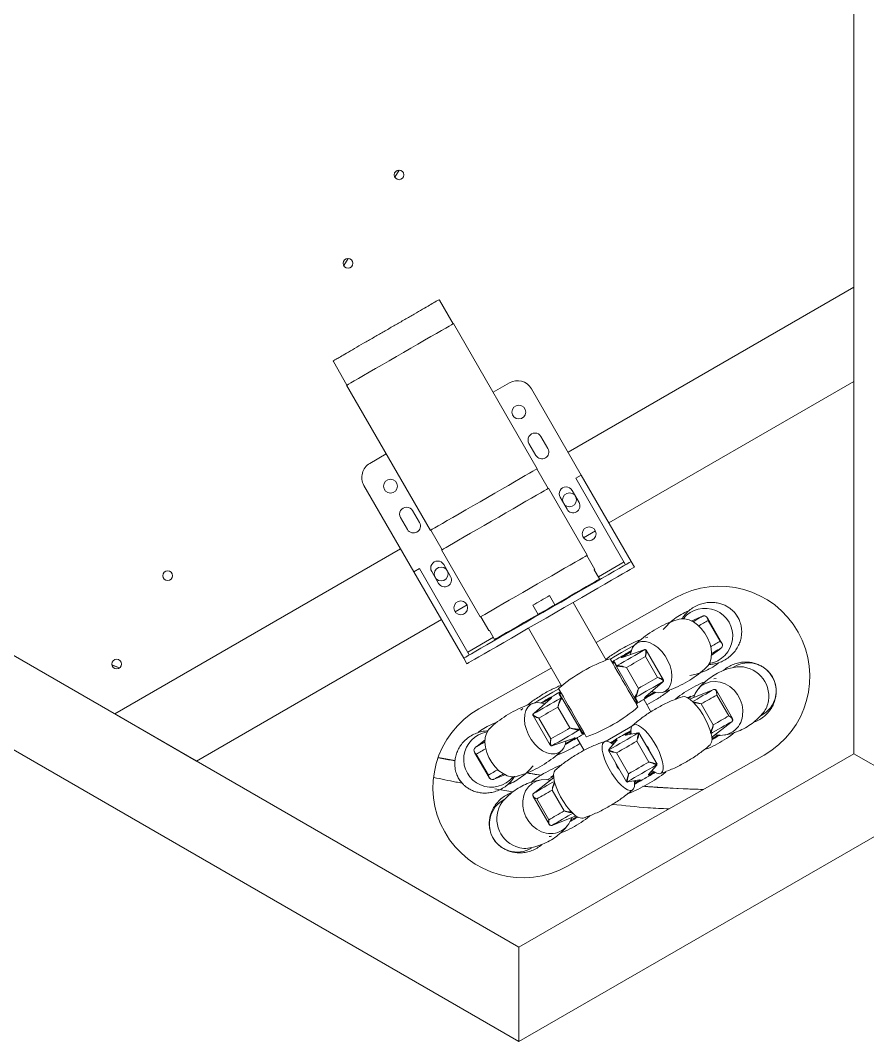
# Model space of a CAD drawing. Header units: millimetres. Extents: x 127 to 957, y 10 to 832.
# Drawn here: x 531.3 to 794.2, y 10.4 to 327.3 of the extents above; entities that cross this region are included whole.
import ezdxf

# ---------------------------------------------------------------- set-up
doc = ezdxf.new("R2010")
doc.units = ezdxf.units.MM

msp = doc.modelspace()

# ---------------------------------------------------------------- linework, layer by layer
at = {"color": 7, "linetype": 'Continuous', "lineweight": 15}
for p, q in [((789.91, 99.74), (789.91, 699.74)), ((166.38, 339.74), (685.99, 39.74)), ((140.98, 325.08), (685.99, 10.41)), ((648.81, 280.87), (647.52, 278.63)), ((632.98, 253.44), (631.68, 251.2)), ((789.91, 244.54), (701.23, 193.34)), ((789.91, 215.21), (789.91, 244.54)), ((665.56, 233.14), (661.33, 240.45)), ((691.69, 188.18), (665.69, 233.21)), ((628.42, 221.45), (632.65, 214.14)), ((632.52, 214.06), (658.52, 169.03)), ((683.05, 214.84), (677.98, 211.91)), ((705.36, 186.2), (689.88, 213.01)), ((713.93, 171.35), (789.91, 215.21)), ((692.84, 198.17), (694.99, 194.45)), ((689.12, 196.02), (691.27, 192.3)), ((644.81, 192.76), (639.75, 189.84)), ((695.06, 182.04), (691.56, 188.1)), ((705.36, 186.2), (703.62, 185.2)), ((719.1, 158.39), (703.62, 185.2)), ((720.83, 159.39), (705.36, 186.2)), ((653.39, 156.2), (637.92, 183.01)), ((707.19, 161.33), (695.19, 182.11)), ((704.64, 177.74), (702.49, 181.46)), ((700.92, 175.59), (698.77, 179.31)), ((653.01, 175.17), (655.16, 171.45)), ((649.28, 173.02), (651.43, 169.3)), ((658.65, 169.1), (662.15, 163.04)), ((706.02, 166.77), (709.73, 168.92)), ((649.27, 163.34), (560.59, 112.14)), ((662.02, 162.96), (674.02, 142.18)), ((664.81, 154.74), (662.66, 158.46)), ((709.56, 156.93), (707.06, 161.26)), ((721.83, 157.66), (720.83, 159.39)), ((655.13, 157.2), (653.39, 156.2)), ((668.87, 129.39), (653.39, 156.2)), ((670.6, 130.39), (655.13, 157.2)), ((661.08, 152.59), (658.93, 156.31)), ((710.96, 153.93), (709.31, 156.78)), ((709.39, 156.83), (711.04, 153.97)), ((666.18, 143.77), (669.89, 145.92)), ((691.92, 142.93), (690.27, 145.79)), ((691.95, 142.95), (690.3, 145.81)), ((695.46, 148.79), (697.11, 145.93)), ((713.1, 128.79), (702.78, 146.66)), ((709.96, 134.22), (734.47, 148.09)), ((691.92, 142.93), (691.95, 142.95)), ((585.99, 97.48), (661.97, 141.35)), ((674.15, 142.26), (676.65, 137.93)), ((742.39, 142.17), (739.41, 140.91)), ((742.97, 142.41), (742.39, 142.17)), ((748.97, 134.09), (744.49, 141.86)), ((748.43, 134.64), (744.69, 141.11)), ((676.82, 138.02), (678.47, 135.17)), ((688.92, 138.66), (699.24, 120.79)), ((726.02, 135.94), (725.22, 135.66)), ((749.1, 133.77), (748.87, 134.24)), ((724.71, 131.96), (718.29, 129.72)), ((720.44, 131.46), (718.35, 130.15)), ((720.44, 131.46), (720.94, 131.75)), ((725.04, 132.06), (724.71, 131.96)), ((730.82, 122.61), (725.47, 131.88)), ((745.62, 130.17), (748.19, 132.11)), ((748.19, 132.11), (748.69, 132.5)), ((559.72, 127.28), (562.09, 126.39)), ((559.73, 127.24), (562.12, 126.41)), ((669.87, 127.66), (668.87, 129.39)), ((716.24, 126.85), (715.61, 127.94)), ((715.69, 128.22), (716.32, 127.12)), ((721.85, 117.13), (716.24, 126.85)), ((716.24, 126.85), (716.41, 126.84)), ((716.32, 127.12), (716.47, 127.11)), ((729, 123.42), (725.26, 129.89)), ((673.54, 113.62), (696.04, 126.34)), ((719.37, 126.49), (723.11, 120.02)), ((725.36, 117.47), (730.52, 121.91)), ((730.52, 121.91), (730.76, 122.15)), ((699.08, 117.16), (698.44, 118.26)), ((698.72, 118.19), (699.35, 117.1)), ((721.85, 117.13), (721.93, 117.28)), ((728.13, 118.9), (725.77, 117.54)), ((727.94, 118.47), (725.77, 117.3)), ((727.46, 118.21), (728.48, 118.83)), ((738.29, 117), (739.34, 117.56)), ((738.54, 116.87), (740.72, 118.13)), ((745.91, 119.49), (738.91, 116.67)), ((746.39, 119.67), (745.91, 119.49)), ((752.24, 110.69), (747.26, 119.32)), ((751.1, 111.47), (747.36, 117.94)), ((695.84, 116.76), (690.69, 112.32)), ((692.8, 115.5), (693.26, 115.76)), ((693.07, 115.47), (693.89, 115.21)), ((693.26, 115.76), (695.44, 116.92)), ((695.87, 116.79), (695.81, 116.74)), ((701.83, 107.74), (698.1, 114.21)), ((699.01, 117.03), (699.08, 117.16)), ((699.28, 116.95), (699.35, 117.1)), ((699.35, 117.1), (704.96, 107.38)), ((721.85, 117.13), (722.48, 116.03)), ((722.19, 117.2), (722.13, 117.06)), ((722.13, 117.06), (722.76, 115.97)), ((726.97, 112.76), (724.74, 116.62)), ((742.56, 115.17), (746.3, 108.7)), ((560.59, 112.14), (585.99, 97.48)), ((687.22, 113.73), (686.58, 113.21)), ((690.39, 111.62), (695.74, 102.35)), ((690.69, 112.32), (690.44, 112.08)), ((692.21, 110.81), (695.94, 104.34)), ((745.78, 104.8), (751.71, 109.44)), ((751.71, 109.44), (752.11, 109.76)), ((703.96, 104.62), (706.19, 100.76)), ((704.88, 107.11), (704.73, 107.12)), ((704.8, 107.39), (704.96, 107.38)), ((705.52, 106.01), (704.88, 107.11)), ((705.6, 106.28), (704.96, 107.38)), ((722.86, 106.19), (719.15, 105.51)), ((720.83, 106.9), (720.12, 106.46)), ((720.27, 106.32), (720.84, 106.65)), ((723, 106.17), (722.86, 106.19)), ((728.84, 96.45), (723.23, 106.17)), ((673.01, 102.12), (672.51, 101.73)), ((675.57, 104.05), (673.01, 102.12)), ((696.17, 102.17), (696.49, 102.26)), ((696.49, 102.26), (702.92, 104.51)), ((701.23, 103.06), (700.26, 102.54)), ((702.65, 104.19), (700.46, 102.92)), ((700.76, 102.77), (702.85, 104.08)), ((716.38, 103.91), (713.93, 101.03)), ((714.4, 103.18), (715.07, 103.55)), ((714.58, 103.04), (715.11, 103.34)), ((726.3, 97.15), (722.57, 103.63)), ((661.03, 98.6), (666.15, 97.6)), ((672.33, 99.99), (672.1, 100.47)), ((672.23, 100.14), (676.72, 92.37)), ((672.77, 99.59), (676.51, 93.12)), ((685.99, 39.74), (789.91, 99.74)), ((701.12, 64.88), (762.04, 99.34)), ((713.77, 100.71), (719.38, 90.99)), ((713.81, 100.63), (713.87, 100.77)), ((713.95, 100.86), (713.87, 100.77)), ((713.93, 101.03), (713.88, 100.9)), ((716.3, 100.01), (720.04, 93.54)), ((815.31, 85.08), (789.91, 99.74)), ((726.22, 93.25), (728.67, 96.13)), ((728.67, 96.13), (728.72, 96.26)), ((678.23, 91.82), (678.82, 92.06)), ((678.82, 92.06), (681.79, 93.32)), ((688.3, 93.8), (692.9, 93.12)), ((696.87, 92.4), (690.89, 87.73)), ((694.76, 91.6), (696.84, 92.79)), ((696.81, 93.05), (695.85, 92.45)), ((717, 95.01), (717.12, 94.91)), ((684.15, 87.92), (678.48, 88.89)), ((719.6, 91), (719.74, 90.98)), ((719.74, 90.98), (723.46, 91.66)), ((690.37, 86.47), (695.35, 77.84)), ((690.89, 87.73), (690.49, 87.4)), ((691.51, 85.69), (695.24, 79.22)), ((700.04, 81.99), (696.31, 88.47)), ((685.99, 10.41), (815.31, 85.08)), ((696.7, 77.67), (703.74, 80.51)), ((696.21, 77.49), (696.7, 77.67)), ((685.99, 10.41), (685.99, 39.74))]:
    msp.add_line(p, q, dxfattribs=at)
at = {"color": 8, "linetype": 'Continuous', "lineweight": 15}
for p, q in [((718.6, 159.26), (710.64, 154.66)), ((711.04, 153.97), (710.96, 153.93)), ((744.69, 141.11), (744.51, 141.74)), ((744.57, 141.7), (744.69, 141.11)), ((678.07, 135.86), (670.1, 131.26)), ((748.88, 134.18), (748.43, 134.64)), ((748.87, 134.24), (748.43, 134.64)), ((720.92, 131.41), (718.55, 130.04)), ((718.55, 130.04), (718.66, 129.85)), ((725.66, 117.73), (725.77, 117.54)), ((695.43, 116.69), (693.22, 115.42)), ((695.54, 116.5), (695.43, 116.69)), ((720.27, 106.32), (720.59, 105.77)), ((745.84, 104.41), (747.94, 105.63)), ((702.65, 104.19), (702.54, 104.38)), ((715.43, 102.79), (715.11, 103.34)), ((672.32, 100.06), (672.77, 99.59)), ((672.77, 99.59), (672.33, 99.99)), ((714, 100.56), (713.87, 100.77)), ((676.51, 93.12), (676.69, 92.5)), ((676.51, 93.12), (676.64, 92.54)), ((727.17, 94.37), (727.49, 93.82)), ((727.49, 93.82), (728.06, 94.15)), ((728.27, 94.01), (727.53, 93.61)), ((721.77, 90.26), (722.49, 90.7)), ((721.8, 90.53), (722.33, 90.84)), ((722.33, 90.84), (722.01, 91.39)), ((701.97, 79.08), (704.06, 80.29))]:
    msp.add_line(p, q, dxfattribs=at)
at = {"color": 7, "linetype": 'Continuous', "lineweight": 15, "flags": 128}
for points in [[(665.69, 233.21), (665.53, 233.12), (665.07, 232.86), (664.31, 232.42), (663.27, 231.82), (661.97, 231.06), (660.42, 230.17), (658.67, 229.16), (656.73, 228.04), (654.66, 226.84), (652.48, 225.58), (650.23, 224.29), (647.97, 222.98), (645.73, 221.69), (643.55, 220.43), (641.47, 219.23), (639.54, 218.11), (637.78, 217.1), (636.24, 216.21), (634.93, 215.45), (633.89, 214.85), (633.13, 214.42), (632.67, 214.15), (632.52, 214.06)], [(658.52, 169.03), (658.67, 169.12), (659.13, 169.38), (659.89, 169.82), (660.93, 170.42), (662.24, 171.17), (663.78, 172.07), (665.54, 173.08), (667.47, 174.2), (669.55, 175.4), (671.73, 176.65), (673.97, 177.95), (676.23, 179.26), (678.48, 180.55), (680.66, 181.81), (682.73, 183.01), (684.67, 184.12), (686.42, 185.14), (687.97, 186.03), (689.27, 186.78), (690.31, 187.38), (691.07, 187.82), (691.53, 188.09), (691.69, 188.18), (691.69, 188.18)], [(662.02, 162.96), (662.17, 163.05), (662.63, 163.32), (663.39, 163.76), (664.43, 164.36), (665.74, 165.11), (667.28, 166), (669.04, 167.02), (670.97, 168.13), (673.05, 169.33), (675.23, 170.59), (677.47, 171.89), (679.73, 173.19), (681.98, 174.49), (684.16, 175.75), (686.23, 176.95), (688.17, 178.06), (689.92, 179.08), (691.47, 179.97), (692.77, 180.72), (693.81, 181.32), (694.57, 181.76), (695.03, 182.03), (695.19, 182.11)], [(720.83, 159.39), (720.68, 159.31), (720.23, 159.04), (719.47, 158.61), (718.43, 158.01), (717.11, 157.25), (715.54, 156.34), (713.71, 155.28), (711.67, 154.1), (709.43, 152.81), (707.02, 151.42), (704.47, 149.95), (701.8, 148.41), (699.06, 146.82), (696.26, 145.21), (693.45, 143.58), (690.65, 141.97), (687.9, 140.38), (685.24, 138.84), (682.68, 137.37), (680.27, 135.98), (678.03, 134.68), (675.99, 133.5), (674.17, 132.45), (672.59, 131.54), (671.27, 130.78), (670.23, 130.18), (669.48, 129.74), (669.02, 129.48), (668.87, 129.39)], [(674.02, 142.18), (674.17, 142.27), (674.63, 142.54), (675.39, 142.97), (676.43, 143.57), (677.74, 144.33), (679.28, 145.22), (681.04, 146.23), (682.97, 147.35), (685.05, 148.55), (687.23, 149.81), (689.47, 151.1), (691.73, 152.41), (693.98, 153.7), (696.16, 154.96), (698.23, 156.16), (700.17, 157.28), (701.92, 158.29), (703.47, 159.18), (704.77, 159.94), (705.81, 160.54), (706.57, 160.98), (707.03, 161.24), (707.19, 161.33), (707.19, 161.33)], [(721.83, 157.66), (721.68, 157.57), (721.23, 157.31), (720.47, 156.88), (719.43, 156.28), (718.11, 155.51), (716.54, 154.6), (714.71, 153.55), (712.67, 152.37), (710.43, 151.08), (708.02, 149.69), (705.47, 148.21), (702.8, 146.67), (700.06, 145.09), (697.26, 143.47), (694.45, 141.85), (691.65, 140.24), (688.9, 138.65), (686.24, 137.11), (683.68, 135.64), (681.27, 134.24), (679.03, 132.95), (676.99, 131.77), (675.17, 130.72), (673.59, 129.81), (672.27, 129.05), (671.23, 128.45), (670.48, 128.01), (670.02, 127.75), (669.87, 127.66)], [(697.11, 145.93), (699.35, 147.22), (701.5, 148.46), (703.52, 149.63), (705.37, 150.7), (707.01, 151.64), (708.42, 152.46), (709.56, 153.11), (710.41, 153.61), (710.96, 153.93)], [(690.27, 145.79), (690.91, 146.16), (691.56, 146.54), (692.21, 146.91), (692.86, 147.29), (693.52, 147.66), (694.17, 148.04), (694.82, 148.42), (695.46, 148.79)], [(678.47, 135.17), (678.95, 135.45), (679.75, 135.9), (680.83, 136.53), (682.18, 137.31), (683.78, 138.23), (685.58, 139.27), (687.57, 140.42), (689.7, 141.65), (691.92, 142.93)], [(754.48, 140.94), (754.32, 141.34), (753.51, 142.76)], [(744.31, 126.7), (744.68, 127.11), (745.29, 128.17), (745.65, 129.45), (745.76, 130.9), (745.6, 132.46), (745.18, 134.08), (744.52, 135.68), (743.64, 137.19), (742.59, 138.57), (741.4, 139.74), (740.12, 140.66), (738.82, 141.3), (737.52, 141.63), (736.31, 141.63), (735.75, 141.51)], [(721.86, 133.43), (720.21, 132.47), (717.84, 131.11), (715.34, 129.66), (714.36, 129.1)], [(720.61, 130.59), (720.79, 131.48), (721.28, 132.65), (722.01, 133.58), (722.94, 134.22), (724.03, 134.54), (725.25, 134.54), (726.54, 134.22), (727.85, 133.58), (729.13, 132.65), (730.32, 131.48), (731.37, 130.11), (732.24, 128.59), (732.9, 126.99), (733.32, 125.38), (733.48, 123.81), (733.38, 122.36), (733.02, 121.08), (732.41, 120.03), (731.57, 119.24), (730.56, 118.76), (729.39, 118.59), (728.13, 118.76), (727.23, 119.06)], [(716.47, 127.11), (717.58, 127.75), (718.68, 128.38), (719.77, 129.01), (720.85, 129.64), (721.92, 130.25), (722.97, 130.86), (724.01, 131.46), (725.04, 132.06)], [(722.94, 114.24), (722.93, 114.25), (722.8, 114.48), (722.5, 115.01), (722.04, 115.81), (721.43, 116.85), (720.72, 118.1), (719.91, 119.49), (719.05, 120.98), (718.18, 122.49), (717.32, 123.98), (716.52, 125.37), (715.8, 126.62), (715.19, 127.66), (714.73, 128.47), (714.42, 128.99), (714.29, 129.22), (714.29, 129.23)], [(725.26, 129.89), (724.54, 129.48), (723.82, 129.06), (723.09, 128.64), (722.36, 128.22), (721.62, 127.79), (720.88, 127.36), (720.13, 126.93), (719.37, 126.49)], [(730.76, 122.15), (729.73, 121.55), (728.69, 120.95), (727.64, 120.34), (726.57, 119.73), (725.49, 119.1), (724.4, 118.48), (723.3, 117.84), (722.19, 117.2)], [(729, 123.42), (728.28, 123.01), (727.56, 122.59), (726.83, 122.17), (726.1, 121.74), (725.36, 121.32), (724.61, 120.89), (723.86, 120.46), (723.11, 120.02)], [(740.23, 117.3), (740.66, 118.39), (741.49, 119.7), (742.58, 120.78), (743.87, 121.57), (745.32, 122.05), (746.87, 122.18), (748.45, 121.98), (749.99, 121.44), (751.44, 120.58), (752.74, 119.45), (753.83, 118.09), (754.67, 116.55), (755.22, 114.9), (755.46, 113.21), (755.39, 111.54)], [(746.45, 122.98), (747.17, 123.11), (747.24, 123.12)], [(694.05, 117.38), (691.75, 116.04), (690.85, 115.52)], [(698.34, 119.85), (696.52, 118.8), (694.05, 117.38)], [(698.26, 119.98), (698.27, 119.97), (698.4, 119.74), (698.71, 119.22), (699.17, 118.41), (699.78, 117.37), (700.49, 116.12), (701.3, 114.73), (702.16, 113.24), (703.03, 111.73), (703.89, 110.24), (704.69, 108.85), (705.41, 107.6), (706.01, 106.56), (706.48, 105.76), (706.78, 105.23), (706.91, 105), (706.92, 104.99)], [(745.63, 105.91), (745.24, 107.3), (744.66, 108.81), (743.93, 110.35), (743.07, 111.87), (742.12, 113.32), (741.11, 114.62), (740.09, 115.72), (739.11, 116.59), (738.19, 117.17), (737.38, 117.46), (736.72, 117.44), (736.68, 117.43)], [(742.56, 115.17), (743.19, 115.54), (743.82, 115.9), (744.44, 116.25), (745.04, 116.6), (745.64, 116.95), (746.22, 117.28), (746.8, 117.62), (747.36, 117.94)], [(700.59, 103.61), (700.42, 102.76), (699.93, 101.58), (699.2, 100.66), (698.27, 100.02), (697.18, 99.69), (695.96, 99.69), (694.67, 100.01), (693.36, 100.65), (692.09, 101.57), (690.9, 102.74), (689.84, 104.11), (688.97, 105.63), (688.3, 107.23), (687.88, 108.84), (687.72, 110.41), (687.82, 111.86), (688.19, 113.14), (688.8, 114.2), (689.63, 114.98), (690.64, 115.47), (691.81, 115.63), (693.07, 115.47), (693.07, 115.47)], [(690.44, 112.08), (691.47, 112.68), (692.51, 113.28), (693.57, 113.89), (694.63, 114.5), (695.71, 115.12), (696.8, 115.75), (697.9, 116.39), (699.01, 117.03)], [(698.1, 114.21), (697.34, 113.77), (696.59, 113.34), (695.85, 112.91), (695.11, 112.48), (694.37, 112.06), (693.65, 111.64), (692.92, 111.22), (692.21, 110.81)], [(746.3, 108.7), (746.93, 109.06), (747.56, 109.42), (748.17, 109.78), (748.78, 110.13), (749.37, 110.47), (749.96, 110.81), (750.53, 111.14), (751.1, 111.47)], [(713.07, 103.64), (714.15, 104.27), (716.08, 105.38), (718.03, 106.51), (719.95, 107.62), (721.04, 108.24)], [(720.83, 105.81), (720.74, 106.89), (720.85, 107.79), (721.16, 108.42), (721.66, 108.75), (722.33, 108.77), (723.14, 108.48), (724.05, 107.89), (725.04, 107.03), (726.06, 105.92), (727.06, 104.62), (728.01, 103.18), (728.87, 101.66), (729.61, 100.11), (730.18, 98.61), (730.58, 97.21)], [(676.9, 107.53), (676.52, 107.11), (675.91, 106.06), (675.55, 104.77), (675.45, 103.32), (675.61, 101.76), (676.03, 100.14), (676.69, 98.54), (677.57, 97.03), (678.62, 95.65), (679.81, 94.48), (681.09, 93.56), (682.4, 92.92), (683.69, 92.6), (684.91, 92.6), (685.82, 92.85)], [(701.83, 107.74), (701.08, 107.3), (700.33, 106.87), (699.59, 106.44), (698.85, 106.01), (698.11, 105.59), (697.38, 105.17), (696.66, 104.75), (695.94, 104.34)], [(704.73, 107.12), (703.62, 106.48), (702.52, 105.84), (701.43, 105.22), (700.36, 104.59), (699.29, 103.98), (698.23, 103.37), (697.19, 102.77), (696.17, 102.17)], [(713.88, 100.9), (715.02, 101.56), (716.16, 102.22), (717.3, 102.88), (718.44, 103.54), (719.58, 104.2), (720.72, 104.85), (721.86, 105.51), (723, 106.17)], [(717.85, 89.86), (716.84, 90.91), (715.82, 92.16), (714.85, 93.56), (713.96, 95.07), (713.19, 96.62), (712.57, 98.14), (712.12, 99.57), (711.86, 100.86), (711.81, 101.94), (711.96, 102.79), (712.32, 103.36), (712.86, 103.62), (713.56, 103.58), (714.39, 103.22), (715.28, 102.61)], [(716.3, 100.01), (717.08, 100.46), (717.87, 100.91), (718.65, 101.36), (719.43, 101.82), (720.22, 102.27), (721, 102.72), (721.79, 103.17), (722.57, 103.63)], [(728.72, 96.26), (727.58, 95.6), (726.45, 94.95), (725.3, 94.29), (724.16, 93.63), (723.02, 92.97), (721.88, 92.31), (720.74, 91.65), (719.6, 91)], [(720.04, 93.54), (720.82, 93.99), (721.6, 94.44), (722.39, 94.89), (723.17, 95.35), (723.95, 95.8), (724.74, 96.25), (725.52, 96.7), (726.3, 97.15)], [(730.58, 97.21), (730.78, 95.98), (730.77, 94.95), (730.56, 94.18), (730.15, 93.7), (729.57, 93.52), (728.83, 93.66), (727.96, 94.1), (727.39, 94.51)], [(697.37, 94.75), (697.26, 94.66), (696.91, 94.1), (696.76, 93.25), (696.81, 92.16), (697.06, 90.88), (697.51, 89.44), (698.14, 87.92), (698.91, 86.38), (699.8, 84.87), (700.77, 83.46), (701.78, 82.21), (702.79, 81.17)], [(693.04, 75.54), (691.56, 76.31), (690.21, 77.37), (689.06, 78.67), (688.14, 80.16), (687.51, 81.79), (687.18, 83.48), (687.17, 85.16), (687.47, 86.77), (688.08, 88.24), (688.97, 89.51), (690.11, 90.53), (691.44, 91.26), (692.91, 91.66), (694.47, 91.72), (695.59, 91.55)], [(721.79, 91.28), (721.86, 90.58), (721.81, 89.6), (721.55, 88.89), (721.1, 88.48), (720.48, 88.37), (719.71, 88.57), (718.82, 89.07), (717.85, 89.86)], [(691.51, 85.69), (692.07, 86.02), (692.65, 86.35), (693.23, 86.69), (693.83, 87.03), (694.43, 87.38), (695.05, 87.74), (695.67, 88.1), (696.31, 88.47)], [(695.24, 79.22), (695.81, 79.55), (696.38, 79.88), (696.97, 80.22), (697.56, 80.56), (698.17, 80.91), (698.78, 81.27), (699.41, 81.63), (700.04, 81.99)], [(696.15, 74.19), (695.76, 74.1), (695.36, 74.04)]]:
    msp.add_lwpolyline(points, dxfattribs=at)
at = {"color": 8, "linetype": 'Continuous', "lineweight": 15, "flags": 128}
for points in [[(697.11, 145.93), (697, 145.86), (696.56, 145.61), (695.88, 145.22), (695.03, 144.73), (694.13, 144.21), (693.28, 143.72), (692.58, 143.31), (692.12, 143.05), (691.95, 142.95)], [(740.04, 140.72), (740.34, 140.89), (740.93, 141.23), (741.49, 141.55), (742.01, 141.86), (742.51, 142.14), (742.97, 142.41)], [(744.69, 141.11), (744.35, 140.91), (743.99, 140.71), (743.62, 140.49), (743.23, 140.27), (742.84, 140.04), (742.42, 139.8), (742, 139.56), (741.76, 139.42)], [(748.43, 134.64), (748.09, 134.44), (747.73, 134.23), (747.36, 134.02), (746.97, 133.8), (746.57, 133.57), (746.16, 133.33), (745.73, 133.08), (745.5, 132.95)], [(748.69, 132.5), (748.23, 132.23), (747.73, 131.95), (747.21, 131.64), (746.65, 131.32), (746.07, 130.98), (745.76, 130.81)], [(718.33, 129.74), (718.31, 129.73), (718.29, 129.72)], [(739.89, 115.92), (740.35, 116.19), (741.28, 116.72), (742.19, 117.25), (743.07, 117.76), (743.94, 118.26), (744.78, 118.74), (745.6, 119.21), (746.39, 119.67)], [(752.11, 109.76), (751.32, 109.31), (750.5, 108.83), (749.66, 108.35), (748.8, 107.85), (747.91, 107.34), (747, 106.81), (746.08, 106.28), (745.61, 106.01)], [(672.51, 101.73), (672.98, 102), (673.47, 102.28), (674, 102.59), (674.55, 102.91), (675.14, 103.25), (675.45, 103.42)], [(675.71, 101.28), (675.47, 101.15), (675.04, 100.9), (674.63, 100.66), (674.23, 100.43), (673.85, 100.21), (673.48, 99.99), (673.12, 99.79), (672.77, 99.59)], [(679.44, 94.81), (679.21, 94.67), (678.78, 94.43), (678.37, 94.19), (677.97, 93.96), (677.59, 93.74), (677.21, 93.52), (676.86, 93.32), (676.51, 93.12)], [(681.17, 93.51), (680.86, 93.34), (680.27, 93), (679.72, 92.68), (679.19, 92.37), (678.7, 92.09), (678.23, 91.82)], [(690.49, 87.4), (691.29, 87.86), (692.1, 88.33), (692.94, 88.82), (693.81, 89.31), (694.69, 89.83), (695.6, 90.35), (696.53, 90.88), (696.99, 91.15)], [(702.72, 81.24), (702.25, 80.98), (701.32, 80.44), (700.42, 79.92), (699.53, 79.41), (698.67, 78.91), (697.82, 78.42), (697.01, 77.95), (696.21, 77.49)]]:
    msp.add_lwpolyline(points, dxfattribs=at)
at = {"color": 7, "linetype": 'Continuous', "lineweight": 15}
for centre, radius in [((648.82, 279.37), 1.5), ((632.99, 251.94), 1.5), ((685.98, 205.76), 2.15), ((646.14, 182.76), 2.15), ((701.71, 178.52), 2.15), ((707.78, 168), 2.15), ((577, 154.97), 1.5), ((661.87, 155.52), 2.15), ((667.94, 145), 2.15), ((561.17, 127.55), 1.5)]:
    msp.add_circle(centre, radius, dxfattribs=at)
for centre, radius, start, end in [((661.16, 240.35), 0.2, 30, 120), ((628.6, 221.55), 0.2, 120, 210), ((685.55, 210.51), 5, 30, 120), ((690.98, 197.1), 2.15, 30, 210), ((693.13, 193.38), 2.15, 210, 30), ((642.25, 185.51), 5, 120, 210), ((700.63, 180.39), 2.15, 30, 210), ((702.78, 176.66), 2.15, 210, 30), ((651.14, 174.1), 2.15, 30, 210), ((653.29, 170.38), 2.15, 210, 30), ((660.79, 157.39), 2.15, 30, 210), ((648.33, 262.72), 122.23, 299.9245, 300.0576), ((662.94, 153.66), 2.15, 210, 30), ((748.26, 123.71), 28, 299.4957, 119.4957), ((691.77, 142.85), 0.2, 300.0095, 29.9907), ((743.72, 136.24), 8.62, 279.0216, 140.9784), ((681.01, 130.58), 8.54, 119.3499, 120.6694), ((718.37, 129.96), 0.194, 24.3051, 97.0826), ((725.13, 131.89), 0.186, 26.0046, 117.8946), ((731.35, 81.17), 51, 109.5503, 130.4497), ((715.78, 128.04), 0.199, 117.6607, 209.7932), ((716.42, 126.94), 0.199, 118.1439, 209.7717), ((716.58, 126.94), 0.204, 123.321, 208.6305), ((757.14, 119.26), 8.66, 347.814, 122.1992), ((754.34, 117.59), 9.17, 351.0271, 94.3042), ((730.66, 122.3), 0.186, 302.0945, 33.9877), ((698.55, 118.09), 0.199, 30.2205, 122.3216), ((722.1, 117.38), 0.204, 211.3537, 296.6739), ((757.33, 119.15), 8.45, 296.9971, 348.3112), ((695.59, 116.81), 0.194, 142.9042, 215.6898), ((699.1, 116.85), 0.204, 31.3636, 116.6674), ((699.18, 117), 0.199, 30.2364, 121.8389), ((689.85, 153.05), 51, 289.5503, 310.4497), ((722.02, 117.23), 0.199, 210.2293, 301.846), ((722.66, 116.13), 0.199, 210.225, 302.3199), ((756.01, 117.14), 7.45, 321.7119, 352.4137), ((687.33, 89.25), 28, 119.4957, 299.4957), ((690.54, 111.93), 0.186, 122.1021, 213.9927), ((748.59, 112.26), 6.83, 256.3517, 353.9449), ((677.48, 97.99), 8.62, 99.0215, 320.9785), ((704.62, 107.29), 0.204, 303.3213, 28.6362), ((704.79, 107.28), 0.199, 298.1611, 29.7725), ((705.42, 106.19), 0.199, 297.6697, 29.7842), ((723.1, 105.99), 0.2, 30.4389, 119.1537), ((742.25, 104.49), 3.67, 326.6979, 22.7413), ((696.08, 102.34), 0.186, 206.0153, 297.8879), ((723.53, 99.87), 3.09, 9.385, 50.6161), ((719.25, 97.39), 3.27, 190.43, 226.5818), ((728.59, 96.29), 0.177, 298.5065, 1.5608), ((728.62, 96.43), 0.2, 300.8594, 29.5689), ((674.9, 96.5), 8.78, 202.918, 225.4296), ((700.55, 134.52), 51, 292.0648, 307.4635), ((727.3, 93.67), 0.245, 346.2899, 36.8936), ((719.51, 91.17), 0.2, 210.4479, 299.1211), ((719.65, 91.13), 0.178, 238.5876, 301.3756), ((722.56, 90.94), 0.245, 203.1366, 253.6804), ((685.47, 77.88), 8.65, 116.3654, 252.1981), ((688.32, 79.47), 9.17, 145.7638, 248.9692), ((695.81, 81.79), 6.83, 246.0651, 344.1831), ((705.71, 83.39), 3.66, 217.2463, 273.3534), ((685.48, 77.67), 8.46, 251.7076, 301.8139), ((687.84, 77.59), 7.24, 247.1883, 287.1564)]:
    msp.add_arc(centre, radius, start, end, dxfattribs=at)
at = {"color": 8, "linetype": 'Continuous', "lineweight": 15}
for centre, radius, start, end in [((724.78, 131.86), 0.119, 90.7115, 121.8388), ((730.46, 122.01), 0.116, 297.7744, 329.7734), ((746.45, 119.56), 0.124, 82.3592, 118.3617), ((690.74, 112.22), 0.118, 117.9896, 149.4811), ((696.43, 102.37), 0.119, 270.7033, 301.8619), ((696.15, 77.6), 0.124, 262.7035, 298.4612)]:
    msp.add_arc(centre, radius, start, end, dxfattribs=at)
at = {"color": 7, "linetype": 'Continuous', "lineweight": 15}
for points, knots in [([(661.06, 240.53), (660.99, 240.49), (660.85, 240.41), (659.9, 239.86), (658.36, 238.97), (656.2, 237.72), (653.57, 236.2), (650.63, 234.5), (647.58, 232.75), (644.54, 230.99), (641.51, 229.24), (638.48, 227.49), (635.59, 225.82), (633.02, 224.34), (630.94, 223.14), (629.48, 222.29), (628.63, 221.8), (628.55, 221.76), (628.52, 221.74)], [0, 0, 0, 0, 0.058525, 0.120556, 0.185166, 0.251147, 0.317127, 0.381737, 0.443768, 0.502293, 0.560818, 0.622849, 0.687459, 0.75344, 0.819421, 0.88403, 0.946061, 1, 1, 1, 1]), ([(753.92, 142.12), (753.64, 142.55), (753.25, 143.16), (752.54, 143.95), (751.85, 144.58), (750.93, 145.25), (749.84, 145.85), (748.57, 146.33), (747.15, 146.65), (745.59, 146.75), (743.95, 146.61), (742.28, 146.19), (740.65, 145.48), (739.11, 144.49), (737.8, 143.24), (736.96, 142.23), (736.64, 141.6), (736.58, 141.49)], [0, 0, 0, 0, 0.064389, 0.090868, 0.136256, 0.185735, 0.24226, 0.305527, 0.375561, 0.451937, 0.533881, 0.620404, 0.710462, 0.803061, 0.89719, 0.981932, 1, 1, 1, 1]), ([(738.79, 144.11), (738.74, 144.09), (737.9, 143.81), (736.36, 142.99), (734.26, 141.65), (732.36, 140.05), (731.32, 138.84), (730.8, 138.24)], [0, 0, 0, 0, 0.018325, 0.264245, 0.511908, 0.759676, 1, 1, 1, 1]), ([(735.76, 141.5), (734.87, 141.22), (732.95, 140.62), (730.11, 139.34), (727.26, 137.74), (724.61, 135.85), (722.85, 134.44), (722.05, 133.61), (722, 133.56)], [0, 0, 0, 0, 0.1762, 0.377357, 0.579768, 0.782656, 0.9851, 1, 1, 1, 1]), ([(744.51, 141.74), (744.41, 141.91), (744.2, 142.26), (743.75, 142.49), (743.32, 142.52), (743.09, 142.44), (742.97, 142.41)], [0, 0, 0, 0, 0.332753, 0.665497, 0.839305, 1, 1, 1, 1]), ([(744.15, 142.19), (744.19, 142.18), (744.4, 142.09), (744.49, 141.87), (744.57, 141.7)], [0, 0, 0, 0, 0.187964, 1, 1, 1, 1]), ([(744.77, 127.41), (745.28, 127.44), (746.37, 127.5), (748.01, 127.92), (749.64, 128.63), (751.17, 129.63), (752.5, 130.86), (753.56, 132.25), (754.33, 133.7), (754.85, 135.21), (755.11, 136.69), (755.13, 138.09), (754.99, 139.27), (754.74, 140.25), (754.42, 141.17), (754.1, 141.78), (753.92, 142.12)], [0, 0, 0, 0, 0.076527, 0.163301, 0.253623, 0.34649, 0.440894, 0.525885, 0.60752, 0.684525, 0.755588, 0.819318, 0.875123, 0.912759, 0.951052, 1, 1, 1, 1]), ([(723.83, 135.15), (723.7, 135.1), (722.36, 134.63), (719.94, 133.45), (716.62, 131.58), (714.29, 130.07), (713.14, 129.13), (712.98, 129)], [0, 0, 0, 0, 0.035298, 0.339361, 0.643951, 0.948745, 1, 1, 1, 1]), ([(748.69, 132.5), (748.78, 132.58), (748.97, 132.75), (749.15, 133.14), (749.18, 133.65), (748.98, 134), (748.88, 134.18)], [0, 0, 0, 0, 0.163191, 0.340134, 0.672045, 1, 1, 1, 1]), ([(714.86, 128.23), (715.17, 128.41), (717.16, 129.56), (718.94, 130.59), (720.44, 131.46)], [0, 0, 0, 0, 0.156025, 1, 1, 1, 1]), ([(718.29, 129.72), (718.13, 129.67), (717.82, 129.57), (717.7, 129.63), (717.85, 129.82), (718.18, 130.04), (718.35, 130.15)], [0, 0, 0, 0, 0.250569, 0.500253, 0.750033, 1, 1, 1, 1]), ([(725.26, 129.89), (725.3, 130.16), (725.38, 130.7), (725.4, 131.41), (725.32, 131.85), (725.18, 132.05), (725.08, 132.05), (725.04, 132.06)], [0, 0, 0, 0, 0.250258, 0.499744, 0.749216, 0.87953, 1, 1, 1, 1]), ([(725.29, 131.97), (725.34, 131.97), (725.43, 131.97), (725.47, 131.86), (725.5, 131.81)], [0, 0, 0, 0, 0.481558, 1, 1, 1, 1]), ([(719.37, 126.49), (719.09, 126.55), (718.53, 126.67), (717.67, 126.8), (717.01, 126.86), (716.6, 126.87), (716.47, 126.85), (716.41, 126.84)], [0, 0, 0, 0, 0.250255, 0.499729, 0.749205, 0.879216, 1, 1, 1, 1]), ([(716.47, 127.11), (716.53, 127.12), (716.66, 127.13), (717.07, 127.09), (717.71, 126.97), (718.55, 126.75), (719.1, 126.58), (719.37, 126.49)], [0, 0, 0, 0, 0.120464, 0.250787, 0.500268, 0.749758, 1, 1, 1, 1]), ([(718.32, 129.74), (718.23, 129.7), (718.07, 129.64), (717.98, 129.62), (717.99, 129.61), (717.99, 129.6)], [0, 0, 0, 0, 0.522662, 0.917757, 1, 1, 1, 1]), ([(738.98, 124.05), (739.67, 124.17), (741.14, 124.44), (743.37, 125.21), (745.59, 126.3), (747.14, 127.24), (747.87, 127.87), (747.97, 127.96)], [0, 0, 0, 0, 0.214314, 0.459782, 0.708551, 0.959086, 1, 1, 1, 1]), ([(764.62, 123.59), (764.34, 124.02), (763.95, 124.62), (763.24, 125.41), (762.55, 126.05), (761.63, 126.72), (760.54, 127.31), (759.27, 127.8), (757.85, 128.11), (756.29, 128.22), (754.65, 128.08), (752.98, 127.66), (751.36, 126.94), (750.17, 126.23), (749.61, 125.69), (749.49, 125.58)], [0, 0, 0, 0, 0.077787, 0.109777, 0.164608, 0.224383, 0.292672, 0.369104, 0.45371, 0.545978, 0.644975, 0.749502, 0.858301, 0.970167, 1, 1, 1, 1]), ([(730.52, 118.76), (731.42, 119.04), (733.34, 119.64), (736.18, 120.93), (739.03, 122.52), (741.69, 124.41), (743.45, 125.83), (744.25, 126.66), (744.31, 126.72)], [0, 0, 0, 0, 0.176782, 0.37752, 0.579508, 0.781973, 0.983991, 1, 1, 1, 1]), ([(753.66, 126.72), (752.98, 126.59), (751.51, 126.33), (749.29, 125.56), (747.06, 124.48), (744.96, 123.11), (743.06, 121.52), (742.01, 120.3), (741.5, 119.7)], [0, 0, 0, 0, 0.146684, 0.315727, 0.487043, 0.659575, 0.832178, 1, 1, 1, 1]), ([(758.67, 109.43), (759.22, 109.64), (760.35, 110.09), (761.87, 111.1), (763.2, 112.33), (764.26, 113.71), (765.03, 115.17), (765.55, 116.68), (765.81, 118.16), (765.83, 119.56), (765.69, 120.73), (765.44, 121.72), (765.12, 122.64), (764.8, 123.25), (764.62, 123.59)], [0, 0, 0, 0, 0.10773, 0.218749, 0.331607, 0.43321, 0.530801, 0.622857, 0.707814, 0.783997, 0.850713, 0.895706, 0.941484, 1, 1, 1, 1]), ([(699.12, 121.01), (698.06, 120.54), (695.83, 119.57), (692.63, 117.72), (690.13, 116.1), (688.83, 115.02), (688.5, 114.76)], [0, 0, 0, 0, 0.280344, 0.588825, 0.897509, 1, 1, 1, 1]), ([(730.76, 122.15), (730.78, 122.19), (730.82, 122.28), (730.71, 122.5), (730.36, 122.79), (729.75, 123.13), (729.25, 123.32), (729, 123.42)], [0, 0, 0, 0, 0.1229548, 0.2562784, 0.5063701, 0.7534751, 1, 1, 1, 1]), ([(730.82, 122.41), (730.84, 122.45), (730.88, 122.53), (730.81, 122.62), (730.77, 122.67)], [0, 0, 0, 0, 0.487564, 1, 1, 1, 1]), ([(743.83, 122.09), (743.82, 122.08), (742.79, 121.74), (740.81, 120.79), (737.98, 119.2), (735.87, 117.78), (734.79, 116.85), (734.53, 116.62)], [0, 0, 0, 0, 0.003394, 0.301954, 0.602376, 0.903503, 1, 1, 1, 1]), ([(693.26, 115.76), (694.76, 116.63), (696.54, 117.66), (698.53, 118.81), (698.84, 118.98)], [0, 0, 0, 0, 0.843975, 1, 1, 1, 1]), ([(736.71, 117.41), (735.84, 117.11), (733.78, 116.39), (730.64, 114.92), (727.31, 113.05), (724.16, 110.94), (722.23, 109.32), (721.27, 108.53)], [0, 0, 0, 0, 0.154196, 0.366384, 0.578941, 0.791635, 1, 1, 1, 1]), ([(723.11, 120.02), (723.02, 119.75), (722.84, 119.21), (722.53, 118.41), (722.26, 117.8), (722.05, 117.43), (721.97, 117.33), (721.93, 117.28)], [0, 0, 0, 0, 0.246395, 0.493451, 0.743638, 0.876687, 1, 1, 1, 1]), ([(723.11, 120.02), (723.05, 119.74), (722.93, 119.19), (722.69, 118.36), (722.48, 117.74), (722.31, 117.36), (722.23, 117.25), (722.19, 117.2)], [0, 0, 0, 0, 0.24652, 0.493627, 0.743719, 0.877041, 1, 1, 1, 1]), ([(725.77, 117.3), (725.59, 117.22), (725.23, 117.04), (724.98, 117), (725, 117.13), (725.24, 117.35), (725.36, 117.47)], [0, 0, 0, 0, 0.249964, 0.499745, 0.749428, 1, 1, 1, 1]), ([(725.77, 117.54), (725.61, 117.46), (725.37, 117.34), (725.18, 117.29), (725.08, 117.28), (725.09, 117.31), (725.1, 117.33)], [0, 0, 0, 0, 0.422979, 0.655605, 0.901838, 1, 1, 1, 1]), ([(725.72, 114.94), (726.67, 115.46), (728.74, 116.59), (731.08, 118.14), (732.4, 119.22), (732.74, 119.5)], [0, 0, 0, 0, 0.388807, 0.843469, 1, 1, 1, 1]), ([(747.08, 119.37), (747.02, 119.47), (746.9, 119.65), (746.65, 119.73), (746.48, 119.69), (746.39, 119.67)], [0, 0, 0, 0, 0.39174, 0.708158, 1, 1, 1, 1]), ([(747.23, 119.3), (747.18, 119.4), (747.11, 119.55), (746.96, 119.58), (746.9, 119.59)], [0, 0, 0, 0, 0.623564, 1, 1, 1, 1]), ([(690.69, 115.45), (689.99, 115.24), (688.26, 114.74), (685.59, 113.58), (682.72, 112.05), (680.02, 110.21), (678.07, 108.68), (677.12, 107.71), (676.91, 107.5)], [0, 0, 0, 0, 0.137751, 0.338106, 0.539879, 0.74227, 0.944405, 1, 1, 1, 1]), ([(695.44, 116.92), (695.62, 117.01), (695.98, 117.19), (696.22, 117.23), (696.21, 117.1), (695.96, 116.87), (695.84, 116.76)], [0, 0, 0, 0, 0.250511, 0.500176, 0.749988, 1, 1, 1, 1]), ([(698.1, 114.21), (698.16, 114.49), (698.28, 115.05), (698.52, 115.89), (698.73, 116.5), (698.9, 116.87), (698.98, 116.98), (699.01, 117.03)], [0, 0, 0, 0, 0.250262, 0.499743, 0.749216, 0.87953, 1, 1, 1, 1]), ([(699.28, 116.95), (699.24, 116.9), (699.16, 116.8), (698.96, 116.45), (698.7, 115.88), (698.38, 115.06), (698.19, 114.5), (698.1, 114.21)], [0, 0, 0, 0, 0.1207736, 0.2446889, 0.4858734, 0.733956, 1, 1, 1, 1]), ([(722.48, 116.03), (722.49, 116.02), (722.49, 115.99), (722.43, 115.87), (722.25, 115.71), (722.15, 115.62)], [0, 0, 0, 0, 0.19414, 0.554458, 1, 1, 1, 1]), ([(722.76, 115.97), (722.75, 115.92), (722.72, 115.82), (722.49, 115.59), (722.28, 115.44), (722.26, 115.42)], [0, 0, 0, 0, 0.478133, 0.955873, 1, 1, 1, 1]), ([(725.73, 117.19), (724.94, 116.73), (723.87, 116.11), (722.67, 115.42), (722.36, 115.24)], [0, 0, 0, 0, 0.739373, 1, 1, 1, 1]), ([(690.43, 111.56), (690.39, 111.61), (690.33, 111.7), (690.37, 111.78), (690.39, 111.82)], [0, 0, 0, 0, 0.518401, 1, 1, 1, 1]), ([(690.44, 112.08), (690.42, 112.04), (690.38, 111.96), (690.49, 111.74), (690.83, 111.45), (691.44, 111.11), (691.95, 110.91), (692.21, 110.81)], [0, 0, 0, 0, 0.1204616, 0.2507903, 0.5002724, 0.7497564, 1, 1, 1, 1]), ([(749.69, 105.52), (750.37, 105.64), (751.84, 105.9), (754.06, 106.68), (756.3, 107.75), (758.39, 109.13), (760.29, 110.72), (761.34, 111.94), (761.86, 112.54)], [0, 0, 0, 0, 0.14701, 0.315894, 0.487047, 0.659419, 0.831859, 1, 1, 1, 1]), ([(679.08, 109.39), (678.67, 109.26), (677.48, 108.88), (675.62, 107.92), (674.07, 106.99), (673.34, 106.36), (673.23, 106.27)], [0, 0, 0, 0, 0.192891, 0.564564, 0.938872, 1, 1, 1, 1]), ([(752.11, 109.76), (752.17, 109.83), (752.29, 109.96), (752.35, 110.22), (752.25, 110.4), (752.2, 110.51)], [0, 0, 0, 0, 0.285897, 0.59519, 1, 1, 1, 1]), ([(752.21, 110.67), (752.27, 110.58), (752.37, 110.44), (752.31, 110.3), (752.3, 110.24)], [0, 0, 0, 0, 0.638095, 1, 1, 1, 1]), ([(676.41, 106.82), (675.91, 106.79), (674.82, 106.73), (673.2, 106.3), (671.56, 105.6), (670.03, 104.6), (668.71, 103.37), (667.65, 101.98), (666.87, 100.52), (666.35, 99.02), (666.1, 97.53), (666.07, 96.14), (666.22, 94.96), (666.46, 93.98), (666.79, 93.06), (667.32, 91.98), (667.96, 91.07), (668.66, 90.28), (669.35, 89.65), (670.27, 88.98), (671.36, 88.38), (672.63, 87.9), (674.06, 87.58), (675.61, 87.47), (677.25, 87.62), (678.92, 88.04), (680.56, 88.75), (682.1, 89.74), (683.4, 90.98), (684.25, 92), (684.57, 92.63), (684.62, 92.74)], [0, 0, 0, 0, 0.0375217, 0.0808739, 0.1259969, 0.1723931, 0.2195563, 0.262017, 0.3028009, 0.3412712, 0.3767749, 0.4086123, 0.4364931, 0.4552959, 0.4744266, 0.4988805, 0.5311428, 0.5444096, 0.5671507, 0.591942, 0.6202642, 0.6519632, 0.6870536, 0.7253217, 0.7663793, 0.809731, 0.8548545, 0.9012502, 0.9484137, 0.9908736, 1, 1, 1, 1]), ([(704.8, 107.39), (704.73, 107.38), (704.6, 107.36), (704.18, 107.37), (703.52, 107.43), (702.67, 107.56), (702.11, 107.68), (701.83, 107.74)], [0, 0, 0, 0, 0.125221, 0.252955, 0.506529, 0.753597, 1, 1, 1, 1]), ([(704.73, 107.12), (704.67, 107.11), (704.54, 107.1), (704.12, 107.14), (703.48, 107.27), (702.65, 107.48), (702.1, 107.65), (701.83, 107.74)], [0, 0, 0, 0, 0.1229554, 0.2562837, 0.5063796, 0.7534801, 1, 1, 1, 1]), ([(703.17, 104.67), (703.18, 104.66), (703.22, 104.66), (703.16, 104.58), (703.02, 104.44), (702.8, 104.29), (702.65, 104.19)], [0, 0, 0, 0, 0.0973726, 0.3438424, 0.5766854, 1, 1, 1, 1]), ([(702.92, 104.51), (703.07, 104.56), (703.39, 104.66), (703.51, 104.6), (703.36, 104.41), (703.02, 104.19), (702.85, 104.08)], [0, 0, 0, 0, 0.2500123, 0.4998211, 0.7494836, 1, 1, 1, 1]), ([(706.34, 105.99), (706.03, 105.81), (704.85, 105.13), (703.79, 104.52), (703.01, 104.07)], [0, 0, 0, 0, 0.26331, 1, 1, 1, 1]), ([(706.24, 106.17), (706.22, 106.16), (705.98, 106.06), (705.67, 105.97), (705.57, 106), (705.52, 106.01)], [0, 0, 0, 0, 0.043389, 0.520844, 1, 1, 1, 1]), ([(706.12, 106.37), (706.01, 106.33), (705.8, 106.26), (705.64, 106.25), (705.61, 106.27), (705.6, 106.28)], [0, 0, 0, 0, 0.396101, 0.738322, 1, 1, 1, 1]), ([(715.25, 103.75), (716.02, 104.19), (717.55, 105.08), (719.08, 105.96), (719.85, 106.4)], [0, 0, 0, 0, 0.500265, 1, 1, 1, 1]), ([(719.15, 105.51), (719.07, 105.5), (718.92, 105.5), (719.06, 105.7), (719.46, 106.03), (719.9, 106.32), (720.12, 106.46)], [0, 0, 0, 0, 0.250014, 0.499821, 0.749484, 1, 1, 1, 1]), ([(719.26, 105.45), (719.26, 105.46), (719.21, 105.48), (719.31, 105.6), (719.51, 105.79), (719.79, 106.01), (720.08, 106.2), (720.27, 106.32)], [0, 0, 0, 0, 0.035026, 0.356031, 0.531882, 0.698, 1, 1, 1, 1]), ([(722.57, 103.63), (722.63, 103.9), (722.75, 104.46), (722.9, 105.24), (722.99, 105.78), (723.01, 106.08), (723, 106.14), (723, 106.17)], [0, 0, 0, 0, 0.2465255, 0.4936327, 0.7437235, 0.8770394, 1, 1, 1, 1]), ([(722.57, 103.63), (722.66, 103.9), (722.84, 104.44), (723.07, 105.19), (723.21, 105.72), (723.27, 106.01), (723.27, 106.07), (723.27, 106.09)], [0, 0, 0, 0, 0.2463998, 0.4934521, 0.7436368, 0.8766884, 1, 1, 1, 1]), ([(743.44, 100.97), (743.59, 101.02), (744.76, 101.4), (746.88, 102.4), (749.72, 104), (751.72, 105.33), (752.7, 106.18), (752.86, 106.32)], [0, 0, 0, 0, 0.044689, 0.341895, 0.640955, 0.940718, 1, 1, 1, 1]), ([(748.41, 105.57), (748.11, 105.4), (747.49, 105.04), (746.61, 104.53), (746.06, 104.22), (745.81, 104.07), (745.81, 104.07)], [0, 0, 0, 0, 0.361445, 0.741432, 0.993335, 1, 1, 1, 1]), ([(672.51, 101.73), (672.42, 101.65), (672.24, 101.48), (672.05, 101.1), (672.03, 100.59), (672.22, 100.24), (672.32, 100.06)], [0, 0, 0, 0, 0.160674, 0.334495, 0.667241, 1, 1, 1, 1]), ([(695.75, 102.36), (695.76, 102.33), (695.8, 102.25), (695.87, 102.25), (695.91, 102.26)], [0, 0, 0, 0, 0.3590001, 1, 1, 1, 1]), ([(695.94, 104.34), (695.9, 104.07), (695.82, 103.54), (695.81, 102.84), (695.89, 102.39), (696.02, 102.18), (696.12, 102.18), (696.17, 102.17)], [0, 0, 0, 0, 0.2465301, 0.4936237, 0.7437203, 0.8770379, 1, 1, 1, 1]), ([(712.71, 103.55), (711.84, 103.25), (709.78, 102.54), (706.64, 101.07), (703.32, 99.2), (700.17, 97.09), (698.24, 95.48), (697.29, 94.68)], [0, 0, 0, 0, 0.153404, 0.36593, 0.578827, 0.791862, 1, 1, 1, 1]), ([(697.39, 99.09), (698.34, 99.49), (700.47, 100.37), (702.98, 101.68), (704.48, 102.66), (704.92, 102.95)], [0, 0, 0, 0, 0.364733, 0.814266, 1, 1, 1, 1]), ([(715.07, 103.55), (715.3, 103.67), (715.77, 103.91), (716.25, 104.08), (716.5, 104.1), (716.42, 103.98), (716.38, 103.91)], [0, 0, 0, 0, 0.249967, 0.499744, 0.749427, 1, 1, 1, 1]), ([(715.11, 103.34), (715.31, 103.45), (715.62, 103.6), (715.96, 103.74), (716.22, 103.82), (716.37, 103.84), (716.37, 103.79), (716.37, 103.78)], [0, 0, 0, 0, 0.301714, 0.467651, 0.643298, 0.955143, 1, 1, 1, 1]), ([(729.89, 93.61), (730.76, 93.91), (732.82, 94.62), (735.96, 96.09), (739.29, 97.96), (742.44, 100.08), (744.37, 101.69), (745.33, 102.49)], [0, 0, 0, 0, 0.153889, 0.366145, 0.578769, 0.791534, 1, 1, 1, 1]), ([(661.01, 98.51), (661.37, 98.43), (663.08, 98.06), (664.79, 97.77), (666.14, 97.54)], [0, 0, 0, 0, 0.212378, 1, 1, 1, 1]), ([(685.44, 92.73), (686.33, 93.01), (688.25, 93.61), (691.09, 94.89), (693.94, 96.49), (696.6, 98.37), (698.36, 99.79), (699.15, 100.62), (699.21, 100.68)], [0, 0, 0, 0, 0.1763, 0.377311, 0.579575, 0.782314, 0.984609, 1, 1, 1, 1]), ([(713.81, 100.63), (713.84, 100.62), (713.88, 100.59), (714.16, 100.5), (714.69, 100.36), (715.46, 100.18), (716.02, 100.07), (716.3, 100.01)], [0, 0, 0, 0, 0.123317, 0.256363, 0.506549, 0.753607, 1, 1, 1, 1]), ([(713.88, 100.9), (713.91, 100.89), (713.95, 100.85), (714.22, 100.72), (714.74, 100.53), (715.49, 100.27), (716.03, 100.09), (716.3, 100.01)], [0, 0, 0, 0, 0.122956, 0.256281, 0.506377, 0.753478, 1, 1, 1, 1]), ([(682.41, 90.12), (682.47, 90.14), (683.31, 90.42), (684.84, 91.24), (686.94, 92.58), (688.84, 94.17), (689.89, 95.39), (690.4, 95.99)], [0, 0, 0, 0, 0.018331, 0.26429, 0.511994, 0.759802, 1, 1, 1, 1]), ([(699.16, 96.19), (699.01, 96.14), (697.84, 95.76), (695.72, 94.76), (692.89, 93.17), (690.89, 91.83), (689.91, 90.98), (689.75, 90.84)], [0, 0, 0, 0, 0.04469, 0.341897, 0.640954, 0.940718, 1, 1, 1, 1]), ([(728.72, 96.26), (728.7, 96.28), (728.66, 96.31), (728.39, 96.44), (727.88, 96.63), (727.13, 96.89), (726.58, 97.07), (726.3, 97.15)], [0, 0, 0, 0, 0.120466, 0.250789, 0.500271, 0.749755, 1, 1, 1, 1]), ([(726.3, 97.15), (726.59, 97.1), (727.15, 96.98), (727.93, 96.8), (728.45, 96.66), (728.72, 96.57), (728.77, 96.54), (728.79, 96.53)], [0, 0, 0, 0, 0.250257, 0.499727, 0.749209, 0.879219, 1, 1, 1, 1]), ([(668.36, 90.63), (667.73, 90.74), (664.81, 91.23), (661.9, 91.87), (659.61, 92.38)], [0, 0, 0, 0, 0.216479, 1, 1, 1, 1]), ([(676.64, 92.54), (676.71, 92.37), (676.8, 92.15), (677.01, 92.06), (677.05, 92.04)], [0, 0, 0, 0, 0.798223, 1, 1, 1, 1]), ([(676.69, 92.5), (676.79, 92.33), (677, 91.98), (677.45, 91.74), (677.88, 91.71), (678.12, 91.78), (678.23, 91.82)], [0, 0, 0, 0, 0.327943, 0.659867, 0.836805, 1, 1, 1, 1]), ([(688.28, 93.78), (689.53, 93.57), (691.05, 93.3), (692.57, 93.12), (692.84, 93.08)], [0, 0, 0, 0, 0.820308, 1, 1, 1, 1]), ([(719.33, 91.07), (719.33, 91.09), (719.33, 91.15), (719.39, 91.43), (719.53, 91.95), (719.77, 92.71), (719.95, 93.26), (720.04, 93.54)], [0, 0, 0, 0, 0.120773, 0.250797, 0.500276, 0.749752, 1, 1, 1, 1]), ([(720.04, 93.54), (719.98, 93.25), (719.85, 92.69), (719.7, 91.91), (719.62, 91.37), (719.59, 91.08), (719.6, 91.02), (719.6, 91)], [0, 0, 0, 0, 0.250263, 0.499743, 0.749221, 0.879528, 1, 1, 1, 1]), ([(728.33, 93.98), (727.24, 93.35), (725.05, 92.08), (722.86, 90.82), (721.76, 90.19)], [0, 0, 0, 0, 0.499187, 1, 1, 1, 1]), ([(727.53, 93.61), (727.3, 93.49), (726.83, 93.26), (726.35, 93.08), (726.1, 93.06), (726.18, 93.19), (726.22, 93.25)], [0, 0, 0, 0, 0.250512, 0.500178, 0.749986, 1, 1, 1, 1]), ([(692.93, 91.64), (692.24, 91.52), (690.77, 91.26), (688.54, 90.49), (686.31, 89.41), (684.21, 88.04), (682.31, 86.45), (681.26, 85.23), (680.74, 84.62)], [0, 0, 0, 0, 0.147625, 0.316373, 0.487392, 0.659623, 0.831925, 1, 1, 1, 1]), ([(723.46, 91.66), (723.53, 91.66), (723.69, 91.66), (723.54, 91.46), (723.15, 91.13), (722.71, 90.84), (722.49, 90.7)], [0, 0, 0, 0, 0.25057, 0.50025, 0.750036, 1, 1, 1, 1]), ([(724.41, 89.65), (728.6, 89.34), (734.87, 88.89), (741.09, 88.71), (743.15, 88.66)], [0, 0, 0, 0, 0.667727, 1, 1, 1, 1]), ([(724.46, 89.67), (725.24, 89.6), (731.49, 89.03), (737.68, 88.81), (743.1, 88.63)], [0, 0, 0, 0, 0.124415, 1, 1, 1, 1]), ([(683.93, 87.74), (683.38, 87.52), (682.26, 87.08), (680.73, 86.06), (679.41, 84.84), (678.35, 83.45), (677.57, 81.99), (677.05, 80.49), (676.8, 79), (676.77, 77.6), (676.92, 76.43), (677.16, 75.44), (677.49, 74.53), (678.02, 73.45), (678.66, 72.54), (679.36, 71.75), (680.05, 71.12), (680.97, 70.45), (682.06, 69.85), (683.33, 69.37), (684.76, 69.05), (686.31, 68.94), (687.95, 69.08), (689.63, 69.5), (691.25, 70.22), (692.43, 70.93), (692.99, 71.47), (693.11, 71.58)], [0, 0, 0, 0, 0.054069, 0.109789, 0.166433, 0.217427, 0.266408, 0.312611, 0.35525, 0.393488, 0.426971, 0.449553, 0.472529, 0.501898, 0.540644, 0.556578, 0.58389, 0.613664, 0.647678, 0.685749, 0.727892, 0.773852, 0.823162, 0.875227, 0.92942, 0.985141, 1, 1, 1, 1]), ([(690.31, 86.92), (690.29, 86.86), (690.24, 86.72), (690.33, 86.58), (690.39, 86.49)], [0, 0, 0, 0, 0.365622, 1, 1, 1, 1]), ([(690.49, 87.4), (690.43, 87.33), (690.31, 87.2), (690.26, 86.94), (690.35, 86.76), (690.41, 86.65)], [0, 0, 0, 0, 0.291819, 0.608246, 1, 1, 1, 1]), ([(705.91, 79.76), (706.77, 80.06), (708.83, 80.77), (711.97, 82.24), (715.3, 84.11), (718.45, 86.23), (720.38, 87.84), (721.34, 88.64)], [0, 0, 0, 0, 0.153317, 0.365629, 0.57831, 0.791133, 1, 1, 1, 1]), ([(732.5, 82.63), (730.35, 82.73), (724.56, 82.99), (718.71, 83.63), (715.04, 84.02)], [0, 0, 0, 0, 0.372122, 1, 1, 1, 1]), ([(698.77, 75.08), (698.79, 75.08), (699.81, 75.42), (701.79, 76.37), (704.63, 77.96), (706.73, 79.38), (707.81, 80.32), (708.07, 80.54)], [0, 0, 0, 0, 0.003394, 0.301952, 0.602375, 0.903503, 1, 1, 1, 1]), ([(704.31, 80.11), (704.3, 80.1), (703.68, 79.75), (702.84, 79.26), (701.98, 78.77), (701.67, 78.58)], [0, 0, 0, 0, 0.0104208, 0.6359038, 1, 1, 1, 1]), ([(688.93, 70.44), (689.62, 70.57), (691.09, 70.83), (693.31, 71.6), (695.55, 72.68), (697.64, 74.05), (699.54, 75.64), (700.59, 76.86), (701.11, 77.46)], [0, 0, 0, 0, 0.14758, 0.316454, 0.4876, 0.659959, 0.83239, 1, 1, 1, 1]), ([(695.71, 77.57), (695.66, 77.58), (695.47, 77.62), (695.37, 77.81), (695.3, 77.95)], [0, 0, 0, 0, 0.272561, 1, 1, 1, 1]), ([(695.52, 77.79), (695.59, 77.69), (695.7, 77.51), (695.96, 77.44), (696.13, 77.47), (696.21, 77.49)], [0, 0, 0, 0, 0.405023, 0.714188, 1, 1, 1, 1])]:
    msp.add_open_spline(points, degree=3, knots=knots, dxfattribs=at)
at = {"color": 8, "linetype": 'Continuous', "lineweight": 15}
for points, knots in [([(718.04, 129.63), (718.04, 129.64), (718.06, 129.67), (718.19, 129.79), (718.41, 129.94), (718.55, 130.04)], [0, 0, 0, 0, 0.088678, 0.412067, 1, 1, 1, 1]), ([(725.5, 131.81), (725.52, 131.66), (725.56, 131.37), (725.47, 130.68), (725.33, 130.16), (725.26, 129.89)], [0, 0, 0, 0, 0.333003, 0.652782, 1, 1, 1, 1]), ([(714.92, 128.03), (714.95, 128.05), (715.21, 128.16), (715.54, 128.26), (715.64, 128.23), (715.69, 128.22)], [0, 0, 0, 0, 0.078028, 0.538824, 1, 1, 1, 1]), ([(715.08, 127.86), (715.21, 127.9), (715.44, 127.98), (715.57, 127.98), (715.6, 127.95), (715.61, 127.94)], [0, 0, 0, 0, 0.445885, 0.805873, 1, 1, 1, 1]), ([(730.77, 122.67), (730.65, 122.76), (730.42, 122.94), (729.78, 123.21), (729.26, 123.35), (729, 123.42)], [0, 0, 0, 0, 0.333079, 0.657809, 1, 1, 1, 1]), ([(698.44, 118.26), (698.46, 118.31), (698.48, 118.41), (698.73, 118.65), (698.96, 118.81), (698.99, 118.84)], [0, 0, 0, 0, 0.462236, 0.922839, 1, 1, 1, 1]), ([(698.72, 118.19), (698.72, 118.21), (698.71, 118.24), (698.78, 118.36), (698.96, 118.52), (699.06, 118.61)], [0, 0, 0, 0, 0.19404, 0.555449, 1, 1, 1, 1]), ([(747.36, 117.94), (747.36, 118.18), (747.36, 118.67), (747.26, 119.17), (747.12, 119.33), (747.08, 119.37)], [0, 0, 0, 0, 0.426028, 0.853057, 1, 1, 1, 1]), ([(747.36, 117.94), (747.39, 118.17), (747.43, 118.63), (747.39, 119.11), (747.26, 119.26), (747.23, 119.3)], [0, 0, 0, 0, 0.424658, 0.850503, 1, 1, 1, 1]), ([(695.43, 116.69), (695.59, 116.77), (695.83, 116.88), (696, 116.94), (696.03, 116.93), (696.04, 116.93)], [0, 0, 0, 0, 0.588409, 0.912085, 1, 1, 1, 1]), ([(739.99, 115.72), (740.03, 115.73), (740.32, 115.74), (740.96, 115.66), (741.8, 115.46), (742.31, 115.27), (742.56, 115.17)], [0, 0, 0, 0, 0.053632, 0.371863, 0.686302, 1, 1, 1, 1]), ([(740.2, 115.51), (740.45, 115.51), (740.97, 115.51), (741.79, 115.38), (742.31, 115.24), (742.56, 115.17)], [0, 0, 0, 0, 0.3027886, 0.6518733, 1, 1, 1, 1]), ([(692.21, 110.81), (691.95, 110.88), (691.43, 111.02), (690.78, 111.28), (690.55, 111.47), (690.43, 111.56)], [0, 0, 0, 0, 0.334028, 0.667014, 1, 1, 1, 1]), ([(752.2, 110.51), (752.18, 110.56), (752.12, 110.76), (751.73, 111.1), (751.31, 111.35), (751.1, 111.47)], [0, 0, 0, 0, 0.136361, 0.567527, 1, 1, 1, 1]), ([(751.1, 111.47), (751.31, 111.37), (751.74, 111.18), (752.13, 110.9), (752.2, 110.72), (752.21, 110.67)], [0, 0, 0, 0, 0.431281, 0.86122, 1, 1, 1, 1]), ([(746.3, 108.7), (746.26, 108.43), (746.17, 107.88), (745.91, 107.05), (745.64, 106.41), (745.46, 106.14), (745.41, 106.07)], [0, 0, 0, 0, 0.2993, 0.597659, 0.896016, 1, 1, 1, 1]), ([(745.43, 106.52), (745.54, 106.71), (745.79, 107.15), (746.09, 107.92), (746.23, 108.44), (746.3, 108.7)], [0, 0, 0, 0, 0.283623, 0.641254, 1, 1, 1, 1]), ([(695.94, 104.34), (695.88, 104.08), (695.74, 103.56), (695.65, 102.9), (695.66, 102.48), (695.73, 102.38), (695.75, 102.36)], [0, 0, 0, 0, 0.3050747, 0.6109842, 0.9207614, 1, 1, 1, 1]), ([(727.49, 93.82), (727.29, 93.72), (726.98, 93.56), (726.65, 93.43), (726.42, 93.35), (726.35, 93.36), (726.32, 93.37)], [0, 0, 0, 0, 0.360286, 0.558472, 0.768267, 1, 1, 1, 1]), ([(696.31, 88.47), (696.35, 88.73), (696.43, 89.27), (696.69, 90.09), (696.92, 90.67), (697.07, 90.9), (697.08, 90.92)], [0, 0, 0, 0, 0.321313, 0.643398, 0.969376, 1, 1, 1, 1]), ([(696.31, 88.47), (696.37, 88.72), (696.51, 89.23), (696.81, 90), (697.06, 90.45), (697.18, 90.64)], [0, 0, 0, 0, 0.353238, 0.707462, 1, 1, 1, 1]), ([(723.33, 91.64), (723.33, 91.63), (723.32, 91.59), (723.19, 91.46), (722.9, 91.21), (722.52, 90.96), (722.33, 90.84)], [0, 0, 0, 0, 0.073559, 0.273874, 0.63614, 1, 1, 1, 1]), ([(690.39, 86.49), (690.41, 86.44), (690.48, 86.26), (690.87, 85.98), (691.29, 85.79), (691.51, 85.69)], [0, 0, 0, 0, 0.149354, 0.575259, 1, 1, 1, 1]), ([(690.41, 86.65), (690.43, 86.6), (690.49, 86.39), (690.88, 86.05), (691.3, 85.81), (691.51, 85.69)], [0, 0, 0, 0, 0.146943, 0.573982, 1, 1, 1, 1]), ([(695.3, 77.95), (695.25, 78.12), (695.16, 78.47), (695.21, 78.97), (695.24, 79.22)], [0, 0, 0, 0, 0.482518, 1, 1, 1, 1]), ([(695.24, 79.22), (695.24, 78.98), (695.24, 78.49), (695.34, 77.98), (695.49, 77.83), (695.52, 77.79)], [0, 0, 0, 0, 0.432616, 0.863868, 1, 1, 1, 1]), ([(702.76, 81.45), (702.68, 81.44), (702.35, 81.42), (701.66, 81.5), (700.81, 81.7), (700.3, 81.89), (700.04, 81.99)], [0, 0, 0, 0, 0.102166, 0.401145, 0.700121, 1, 1, 1, 1]), ([(700.04, 81.99), (700.3, 81.92), (700.82, 81.78), (701.63, 81.66), (702.12, 81.66), (702.34, 81.66)], [0, 0, 0, 0, 0.362818, 0.724518, 1, 1, 1, 1])]:
    msp.add_open_spline(points, degree=3, knots=knots, dxfattribs=at)

doc.saveas('drawing.dxf')
